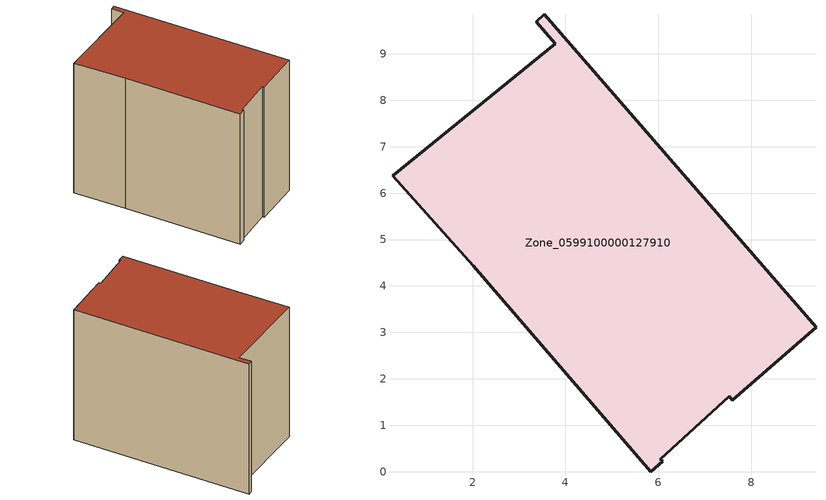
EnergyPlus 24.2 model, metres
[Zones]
Zone_0599100000127910
 floor ground (C_G): 6.09,0.22 5.84,0 2.01,4.44 0.27,6.37 3.78,9.21 3.37,9.7 3.54,9.85 9.4,3.11 7.6,1.54 7.53,1.62 6.04,0.27 z0
 wall outside (C_F): 2.01,4.44 5.84,0 6.09,0.22 6.04,0.27 7.53,1.62 7.6,1.54 9.4,3.11 3.54,9.85 3.37,9.7 3.78,9.21 0.27,6.37 2.01,4.44 z0:7.17
 roof outside (C_R): 5.84,0 6.09,0.22 6.04,0.27 7.53,1.62 7.6,1.54 9.4,3.11 3.54,9.85 3.37,9.7 3.78,9.21 0.27,6.37 2.01,4.44 z7.17
[BUILDING]
Pand.0599100000127910: North Axis=0; Terrain=City; Loads Convergence Tolerance Value=0.04; Temperature Convergence Tolerance Value=0.4; Solar Distribution=FullExterior; Maximum Number of Warmup Days=25; Minimum Number of Warmup Days=1
[Site:Location]
Rotterdam.The.Hague.AP_ZH_NLD Design_Conditions: Latitude=51.96; Longitude=4.45; Time Zone=1; Elevation=-4.5
[SITE:GROUNDTEMPERATURE:BUILDINGSURFACE]
18, 18, 18, 18, 18, 18, 18, 18, 18, 18, 18, 18
[MATERIAL] Thermal Absorptance=0.9; Solar Absorptance=0.7; Visible Absorptance=0.7
Name | Roughness | Thickness | Conductivity | Density | Specific Heat
G.TI.1946 | MediumSmooth | 0.15 | 1 | 540 | 1210
F.TI.1946 | Rough | 0.3 | 0.857143 | 1920 | 840
R.TI.1946 | MediumRough | 0.2 | 0.1 | 1500 | 1000
[CONSTRUCTION]
C_G: G.TI.1946
C_F: F.TI.1946
C_R: R.TI.1946
[ZONE]
Zone_0599100000127910: Type=1; Multiplier=1; Ceiling Height=Autocalculate; Volume=Autocalculate; Floor Area=autocalculate; Part of Total Floor Area=Yes
[ZONEINFILTRATION:DESIGNFLOWRATE]
Infil_Zone_0599100000127910: Zone or ZoneList or Space or SpaceList=Zone_0599100000127910; Schedule=AlwaysOn; Design Flow Rate Calculation Method=Flow/Area; Flow Rate per Floor Area=0.003; Constant Term Coefficient=1; Temperature Term Coefficient=0; Velocity Term Coefficient=0; Velocity Squared Term Coefficient=0
[HVACTEMPLATE:ZONE:IDEALLOADSAIRSYSTEM]
Zone_0599100000127910: Maximum Heating Supply Air Temperature=50; Minimum Cooling Supply Air Temperature=13; Maximum Heating Supply Air Humidity Ratio=0.0156; Minimum Cooling Supply Air Humidity Ratio=0.0077; Heating Limit=NoLimit; Cooling Limit=NoLimit; Dehumidification Control Type=ConstantSensibleHeatRatio; Cooling Sensible Heat Ratio=0.7; Dehumidification Setpoint=60; Humidification Control Type=None; Humidification Setpoint=30; Outdoor Air Method=None; Outdoor Air Flow Rate per Person=0.00944; Outdoor Air Flow Rate per Zone Floor Area=0; Outdoor Air Flow Rate per Zone=0; Demand Controlled Ventilation Type=None; Outdoor Air Economizer Type=NoEconomizer; Heat Recovery Type=None; Sensible Heat Recovery Effectiveness=0.7; Latent Heat Recovery Effectiveness=0.65
[ZONECONTROL:THERMOSTAT]
ThermostatControl_Zone_0599100000127910: Zone or ZoneList=Zone_0599100000127910; Control Type Schedule=DualSetpointControlType; Control 1=Thermostat_Zone_0599100000127910; Temperature Difference Between Cutout And Setpoint=0
[THERMOSTATSETPOINT:DUALSETPOINT]
Thermostat_Zone_0599100000127910: Heating Setpoint Temperature Schedule=HeatingSetpoint_Zone_0599100000127910; Cooling Setpoint Temperature Schedule=CoolingSetpoint_Zone_0599100000127910
[SCHEDULE:COMPACT]
HeatingSetpoint_Zone_0599100000127910: Through: 12/31, For: AllDays, Until: 24:00, 21
CoolingSetpoint_Zone_0599100000127910: Through: 12/31, For: AllDays, Until: 24:00, 24
DualSetpointControlType: Through: 12/31, For: AllDays, Until: 24:00, 4
AlwaysOn: Through: 12/31, For: AllDays, Until: 24:00, 1
